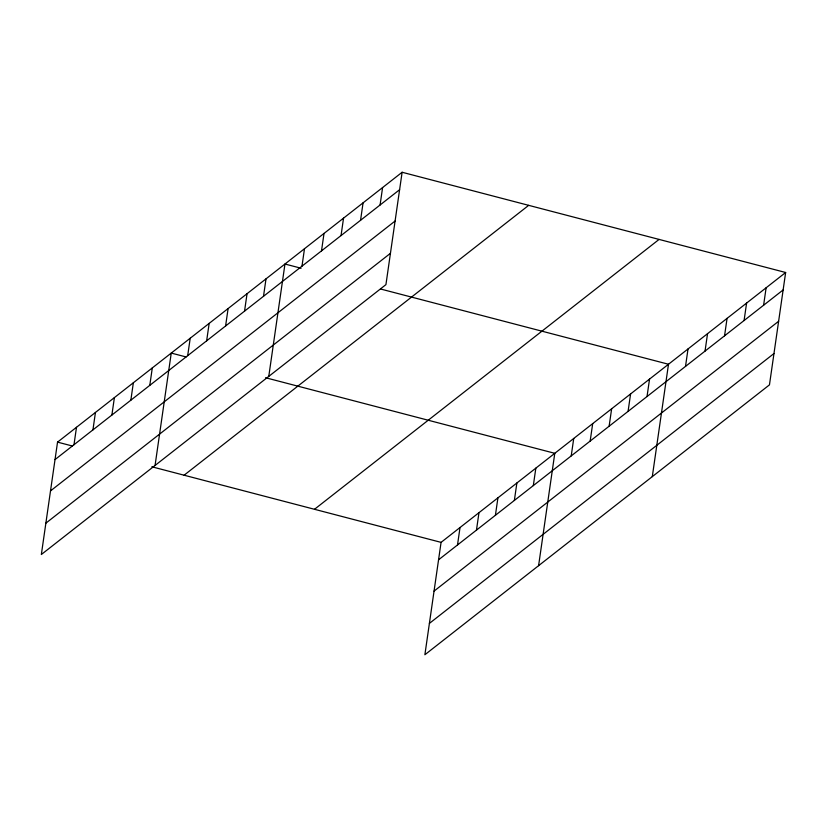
<?xml version="1.0" encoding="UTF-8"?>
<svg xmlns="http://www.w3.org/2000/svg" width="827" height="827" viewBox="0 0 827 827"><rect width="100%" height="100%" fill="white"/><g stroke="black" fill="none" stroke-linecap="round" stroke-linejoin="round"><path stroke-width="1.24" d="M402.118 172.264L57.539 442.135L41.35 554.503L385.93 284.633L402.118 172.264L785.65 272.497L769.461 384.865L424.882 654.736L441.07 542.367L785.65 272.497M73.985 444.73L76.498 427.29M92.934 429.885L95.446 412.446M111.883 415.04L114.395 397.601M130.842 400.206L133.354 382.756M149.79 385.361L152.302 367.922M155.062 465.446L171.251 353.077L186.147 356.964M187.688 355.672L190.21 338.233M206.647 340.827L209.159 323.388M225.595 325.993L228.107 308.543M244.544 311.148L247.056 293.699M263.503 296.304L266.015 278.864M268.775 376.388L284.964 264.02L301.1 268.237M301.979 266.17L304.491 248.731M321.507 250.881L324.019 233.431M341.034 235.581L343.546 218.142M360.551 220.292L363.074 202.853M380.079 205.003L382.591 187.553M457.507 544.962L460.019 527.523M476.466 530.117L478.978 512.678M495.414 515.283L497.926 497.833M514.363 500.438L516.875 482.999M533.322 485.594L535.834 468.154M538.594 565.678L554.783 453.31L265.56 377.722M571.219 455.904L573.731 438.465M590.168 441.07L592.69 423.62M609.127 426.225L611.639 408.776M628.075 411.381L630.587 393.941M647.024 396.536L649.546 379.097M652.296 476.621L668.495 364.252L380.513 288.985M685.511 366.402L688.023 348.963M705.028 351.113L707.55 333.663M724.555 335.814L727.067 318.374M744.083 320.525L746.595 303.085M763.61 305.235L766.122 287.786M55.027 459.574L399.606 189.703M50.519 490.897L395.089 221.036M45.867 523.171L390.447 253.31M184.111 475.205L528.68 205.344M314.508 509.287L659.088 239.416M438.558 559.807L783.138 289.936M434.041 591.129L778.62 321.269M429.389 623.413L773.969 353.542M57.539 442.135L72.435 446.022M151.848 466.779L441.07 542.367"/></g></svg>
